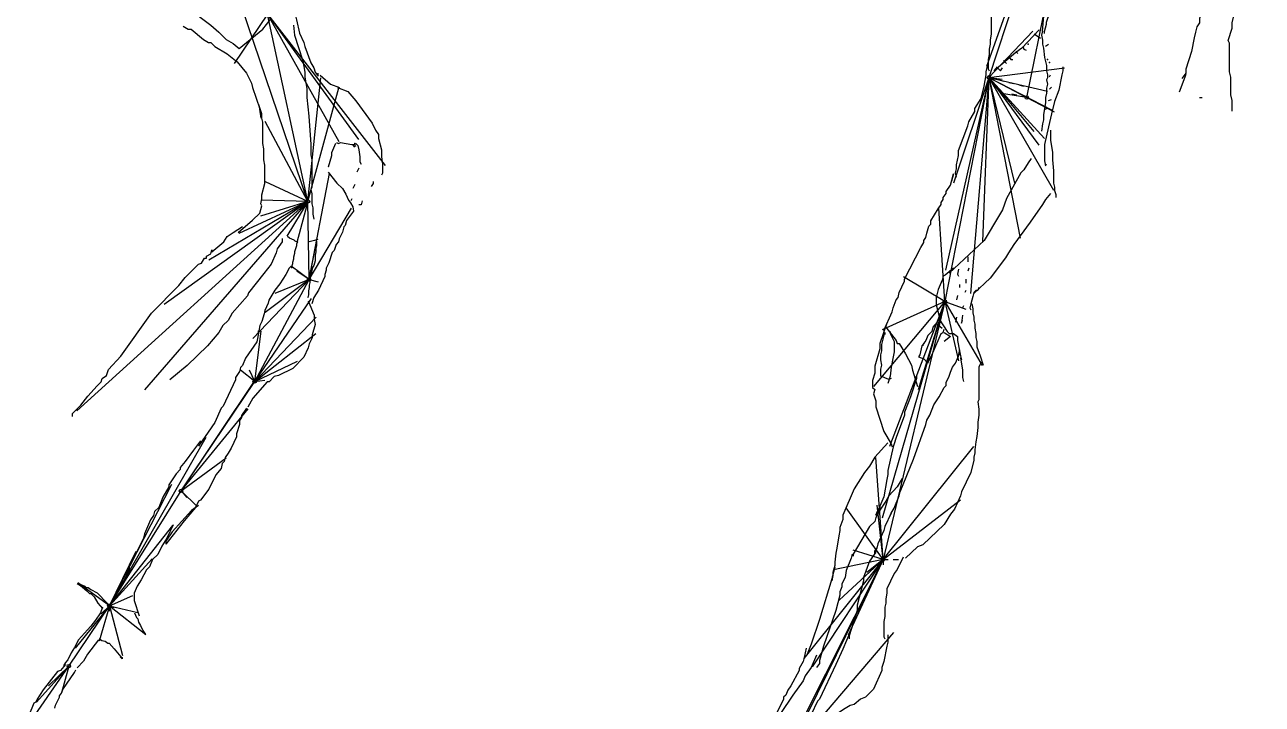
# Model space of a CAD drawing. Header units: millimetres. Extents: x 53 to 158, y -16 to 133.
# Drawn here: x 82.3 to 155, y 35 to 74.9 of the extents above; entities that cross this region are included whole.
import ezdxf

# ---------------------------------------------------------------- set-up
doc = ezdxf.new("R2010")
doc.units = ezdxf.units.MM
doc.linetypes.add('DASH', pattern=[0.6, 0.3, -0.3])

msp = doc.modelspace()

# ---------------------------------------------------------------- linework, layer by layer
at = {"layer": 'Black', "color": 0}
for points in [[(152.792, 84.402), (152.712, 84.242), (152.792, 83.922), (152.712, 82.802), (152.712, 82.322), (152.472, 81.442), (152.552, 81.282), (152.312, 80.482), (151.512, 79.922), (151.352, 79.602), (151.592, 78.562), (151.592, 78.162), (151.512, 77.842), (151.752, 76.722), (151.272, 75.282), (151.272, 75.042), (151.112, 74.802), (151.032, 74.482), (150.952, 74.162), (150.792, 73.362), (150.472, 72.322), (150.472, 72.082), (150.232, 71.762)], [(153.192, 69.842), (153.192, 70.482), (153.112, 70.802), (153.112, 71.842), (153.032, 72.162), (153.032, 73.842), (152.952, 74.002), (153.192, 74.722), (153.192, 75.042), (153.432, 76.082), (153.432, 76.322), (153.832, 77.922), (153.832, 78.322), (153.992, 78.802), (154.152, 78.962), (154.552, 80.242), (154.712, 81.362), (154.792, 81.762), (154.792, 82.002), (154.872, 82.322), (154.792, 82.482), (154.872, 82.882), (154.872, 83.282), (154.952, 83.602)], [(142.172, 74.402), (142.172, 74.522), (142.292, 74.962), (142.292, 75.082), (142.492, 75.642), (142.692, 76.202), (142.692, 76.322), (142.852, 76.762), (142.972, 77.402), (143.012, 77.562), (143.012, 77.682), (143.092, 78.042), (143.132, 78.202), (143.372, 79.002), (143.412, 79.162), (143.452, 79.522), (143.492, 79.962), (143.532, 80.122), (143.612, 80.562), (143.692, 80.642), (143.732, 80.802), (143.852, 81.242)], [(138.992, 76.422), (138.932, 76.302), (139.052, 75.762), (139.052, 74.382), (138.992, 74.022), (138.992, 73.782), (138.932, 73.482), (138.932, 73.182), (138.872, 72.882), (138.872, 72.342), (138.932, 72.222)], [(91.994, 75.866), (93.254, 74.906), (93.734, 74.486), (94.154, 74.066), (94.574, 73.826), (94.934, 73.526), (96.314, 74.666), (96.734, 75.206), (96.734, 75.326)], [(98.294, 76.166), (98.294, 75.986), (98.234, 75.746), (98.234, 75.446), (98.294, 75.206), (98.474, 74.426), (98.714, 73.886), (98.774, 73.646), (99.134, 72.686), (99.314, 72.386), (99.374, 72.146), (99.554, 71.906), (99.554, 72.086)], [(91.634, 74.846), (91.934, 74.666), (92.114, 74.666), (92.834, 74.066), (93.134, 73.886), (93.254, 73.886), (93.494, 73.646), (94.214, 73.226), (94.814, 72.746), (95.354, 72.086), (95.654, 71.486), (95.714, 71.246), (96.134, 69.986)], [(137.012, 65.982), (136.952, 66.222), (137.012, 66.462), (137.012, 66.702), (137.132, 67.242), (137.132, 67.542), (137.672, 68.982), (137.732, 69.222), (138.092, 69.822), (138.092, 70.002), (138.452, 70.602), (138.632, 71.322), (138.752, 71.982), (138.752, 72.162), (138.872, 72.642)], [(99.674, 71.966), (100.274, 71.426), (100.814, 71.246)], [(143.252, 72.462), (143.252, 72.222), (143.192, 71.982), (143.012, 71.082), (142.772, 70.422), (142.592, 69.702), (142.412, 68.922), (142.172, 67.902), (142.172, 66.942), (142.232, 66.642), (142.292, 66.762)], [(150.472, 72.002), (150.072, 70.962)], [(100.694, 71.246), (101.294, 71.006), (101.774, 70.466), (102.734, 69.146), (102.914, 68.726), (103.094, 68.486), (103.094, 68.246), (103.274, 67.586), (103.274, 67.166), (103.334, 66.746), (103.334, 66.206), (103.274, 66.086)], [(151.432, 70.642), (151.272, 70.642)], [(94.874, 62.726), (95.714, 63.446), (96.134, 63.866), (96.254, 64.286), (96.194, 64.406), (96.254, 64.706), (96.254, 64.946), (96.434, 65.606), (96.434, 66.686), (96.374, 66.986), (96.374, 67.646), (96.314, 67.946), (96.314, 69.206), (96.254, 69.446), (96.254, 69.686), (96.074, 70.226), (96.194, 69.446)], [(142.532, 68.742), (142.532, 68.142), (142.652, 67.422), (142.652, 67.002), (142.712, 66.342), (142.712, 65.622), (142.772, 65.382), (142.772, 65.202), (142.832, 64.962), (142.832, 64.782)], [(100.574, 67.946), (100.334, 67.406), (100.334, 67.226), (100.154, 66.566), (100.154, 66.566)], [(100.634, 68.006), (100.754, 67.946), (100.874, 68.006), (101.534, 67.886), (101.654, 67.886), (101.654, 67.766), (101.774, 67.826)], [(101.594, 67.826), (101.774, 67.946), (101.894, 67.826), (101.894, 67.826), (101.954, 67.586), (102.014, 67.166), (102.014, 66.866), (102.074, 66.746)], [(100.144, 66.266), (100.664, 65.626), (100.984, 65.306), (101.184, 64.986), (101.344, 64.626), (101.464, 64.466), (101.584, 64.226), (101.624, 63.986), (101.224, 63.426), (101.144, 63.146), (101.064, 63.066), (100.984, 62.746), (100.784, 62.346), (100.744, 62.186), (100.624, 62.026), (100.504, 61.666), (100.384, 61.546), (100.184, 60.946), (100.024, 60.626), (100.024, 60.506), (99.944, 60.266), (99.944, 60.146), (99.584, 59.346), (99.304, 58.906), (99.184, 58.546)], [(101.954, 66.506), (101.834, 66.266)], [(132.752, 56.982), (133.232, 58.062), (133.292, 58.302), (133.472, 58.782), (133.592, 58.902), (133.652, 59.202), (133.952, 59.862), (133.952, 59.982), (134.912, 61.842), (135.092, 62.142), (135.092, 62.262), (135.212, 62.442), (135.272, 62.682), (135.392, 63.102), (135.512, 63.222), (135.512, 63.402), (135.932, 64.122), (136.112, 64.362), (136.112, 64.482), (136.232, 64.662), (136.232, 64.782), (136.412, 65.022), (136.412, 65.142), (136.652, 65.502), (136.832, 66.162), (136.712, 65.742)], [(101.714, 65.546), (101.594, 65.306)], [(102.794, 65.726), (102.794, 65.606), (102.674, 65.426)], [(101.534, 64.706), (101.474, 64.586)], [(142.532, 65.022), (142.232, 64.662), (142.052, 64.362), (141.332, 63.342), (140.372, 62.022), (140.072, 61.542), (139.892, 61.242), (138.992, 60.042), (138.032, 59.142)], [(102.134, 64.586), (102.074, 64.346), (101.954, 64.346)], [(85.154, 51.926), (85.154, 52.106), (85.634, 52.586), (86.054, 53.126), (86.594, 53.726), (86.834, 53.966), (86.894, 54.146), (87.134, 54.326), (87.254, 54.686), (87.974, 55.466), (89.774, 57.986), (91.394, 59.606), (91.754, 60.086), (92.534, 60.866), (92.714, 60.926), (92.894, 61.226), (93.014, 61.226), (93.014, 61.346), (93.254, 61.466), (93.314, 61.706), (93.314, 61.586), (94.034, 62.186), (94.214, 62.486), (94.574, 62.726), (95.114, 63.086)], [(98.354, 62.156), (98.204, 62.216), (98.144, 62.276), (97.874, 62.396), (97.754, 62.486)], [(97.454, 62.366), (97.454, 62.186), (97.154, 61.766), (97.094, 61.526), (96.794, 60.866), (96.374, 60.326), (95.474, 59.186), (95.414, 59.006), (94.514, 57.986), (94.274, 57.566), (93.974, 57.266), (93.734, 56.846), (93.074, 56.066), (91.874, 54.926), (90.854, 54.086)], [(98.354, 62.186), (98.294, 62.036), (98.294, 61.946), (98.174, 61.586), (98.174, 61.496), (98.114, 61.286), (98.114, 61.166), (98.054, 60.956), (98.054, 60.896), (97.994, 60.686), (97.994, 60.626)], [(97.984, 60.746), (97.864, 60.626), (97.664, 60.266), (97.304, 59.706), (97.024, 59.346), (96.664, 58.746), (96.624, 58.586), (96.424, 58.146), (96.384, 57.946), (96.264, 57.506), (96.144, 57.266), (96.064, 56.826), (96.064, 56.946)], [(138.332, 59.502), (138.272, 59.322), (138.152, 59.322), (138.032, 59.202), (137.972, 58.962), (137.852, 58.542), (137.792, 58.302), (137.852, 58.182)], [(98.964, 58.706), (99.324, 57.866), (99.324, 57.626), (99.384, 57.326), (99.204, 56.726), (99.204, 56.546), (99.024, 56.186), (98.964, 55.946), (98.724, 55.406), (98.064, 54.746), (97.224, 54.326), (96.984, 54.266), (96.684, 53.966), (96.564, 53.966), (95.724, 53.006), (95.424, 52.466)], [(137.912, 58.542), (137.972, 58.242), (137.972, 58.002), (138.032, 57.762), (138.032, 57.582), (138.092, 57.342), (138.092, 57.102), (138.152, 56.802), (138.152, 56.562), (138.212, 56.322), (138.212, 56.022), (138.392, 55.482), (138.572, 54.942)], [(132.932, 57.402), (132.512, 56.202), (132.512, 55.902), (132.212, 54.882), (132.212, 54.462), (132.092, 54.042), (132.092, 53.622), (132.212, 53.502), (132.152, 53.262), (132.272, 52.842), (132.272, 52.482), (132.752, 51.042), (133.172, 50.322), (133.232, 50.142)], [(96.084, 56.906), (95.964, 56.306), (95.304, 55.346), (95.124, 54.926), (95.004, 54.806), (94.944, 54.566), (94.704, 54.206), (94.704, 54.086), (93.984, 52.526), (93.864, 52.406), (93.504, 51.566), (92.544, 50.186)], [(138.452, 55.122), (138.332, 54.822), (138.332, 52.902), (138.272, 52.782), (138.332, 52.362), (138.332, 52.002), (138.272, 51.582), (138.272, 51.282), (138.212, 50.742), (138.152, 50.442), (138.092, 49.962), (138.092, 49.782), (138.032, 49.542), (138.032, 49.362), (137.852, 48.642), (137.312, 47.502), (137.252, 47.262), (136.892, 46.482), (136.652, 46.182), (136.292, 45.582), (135.032, 44.382), (134.732, 44.262), (134.012, 43.602)], [(95.364, 52.406), (95.064, 51.986), (95.064, 51.866), (94.944, 51.686), (94.944, 51.446), (94.764, 50.906), (94.764, 50.726), (94.464, 50.066), (94.284, 49.766), (94.104, 49.526), (94.044, 49.286), (93.924, 49.166), (93.864, 48.866), (93.564, 48.506), (93.144, 47.666), (92.664, 47.006), (92.544, 46.946), (92.364, 46.586), (91.704, 45.806), (90.624, 44.426)], [(92.664, 50.486), (92.244, 49.946), (91.764, 49.286), (91.464, 48.926), (91.464, 48.806), (91.224, 48.566), (90.804, 47.906), (90.804, 47.786), (90.444, 47.186), (90.204, 46.586), (89.964, 46.346), (89.904, 46.106), (89.724, 45.866), (89.364, 45.026), (89.304, 44.786), (88.464, 43.106), (88.464, 42.986), (88.104, 42.386), (87.504, 41.186)], [(132.992, 50.382), (132.212, 49.542), (131.912, 49.002), (131.612, 48.642), (131.012, 47.682), (130.352, 46.122), (130.352, 45.882), (130.172, 45.402), (130.172, 45.222), (130.112, 44.922), (129.992, 44.202), (129.932, 43.902), (129.872, 43.362), (129.872, 43.182), (129.752, 42.762), (129.752, 42.582), (129.692, 42.282), (129.752, 42.582)], [(92.544, 46.706), (92.124, 46.406), (90.984, 45.146), (90.624, 44.606), (90.624, 44.426)], [(91.044, 45.566), (90.684, 44.786), (90.384, 44.306), (90.144, 43.826), (89.844, 43.526), (89.664, 43.106), (89.484, 42.926), (89.184, 42.326), (88.944, 41.966), (88.764, 41.546), (88.764, 41.126), (89.064, 40.226)], [(133.892, 43.662), (133.532, 42.942), (133.352, 42.702), (132.932, 41.802), (132.932, 41.562), (132.872, 41.202), (132.872, 40.962), (132.812, 40.722), (132.812, 40.182), (132.752, 39.882), (132.752, 38.982), (132.812, 38.862)], [(129.872, 43.062), (129.752, 42.642), (129.692, 42.402), (128.972, 40.002), (128.492, 38.562), (128.252, 37.962)], [(85.424, 42.126), (85.624, 42.006), (85.984, 41.686), (86.144, 41.526), (86.224, 41.526), (86.424, 41.326), (86.624, 40.966), (86.904, 40.646)], [(85.504, 42.126), (85.864, 41.966), (85.944, 41.886), (86.064, 41.886), (86.224, 41.766), (86.584, 41.566), (87.184, 40.966), (87.304, 40.846), (87.304, 40.926)], [(86.904, 40.726), (86.784, 40.406), (86.504, 39.966), (86.224, 39.606), (86.024, 39.406), (85.504, 38.806), (85.264, 38.366), (85.064, 38.046), (84.864, 37.646), (84.744, 37.486), (84.624, 37.286)], [(88.784, 40.406), (88.904, 40.126), (88.984, 40.046), (89.024, 39.846), (89.144, 39.646), (89.264, 39.366), (89.424, 39.126)], [(86.664, 38.806), (86.024, 37.966), (85.784, 37.566), (85.424, 37.166), (85.424, 37.166)], [(86.704, 38.886), (86.864, 38.766), (87.064, 38.726), (87.224, 38.606), (87.304, 38.606), (87.584, 38.286), (87.984, 37.806), (88.064, 37.766), (88.064, 37.686), (87.944, 37.806)], [(132.992, 39.102), (132.992, 38.682), (132.932, 38.442), (132.752, 37.542), (132.632, 37.182), (132.632, 37.002), (132.152, 35.922), (131.672, 35.442), (131.372, 35.322), (131.012, 35.022), (130.772, 34.962), (130.472, 34.782), (129.212, 33.942), (128.912, 33.582), (128.792, 33.282), (128.072, 32.262), (127.232, 30.822), (126.992, 30.282), (126.992, 30.042), (127.052, 30.222)], [(128.192, 38.322), (128.072, 37.782), (128.012, 37.542), (127.772, 37.122), (127.772, 37.002), (127.292, 36.102), (127.112, 35.862), (126.992, 35.562), (126.872, 35.442), (126.872, 35.322), (126.392, 34.362), (126.212, 34.122), (125.852, 33.522), (125.252, 32.442)], [(84.744, 37.366), (84.444, 37.006), (84.264, 36.946), (83.424, 35.866), (83.064, 35.326), (83.004, 35.146), (82.884, 35.086), (82.584, 34.366), (82.584, 34.246), (82.344, 33.826), (82.404, 34.066)], [(84.104, 34.806), (84.144, 34.966), (84.384, 35.446), (84.384, 35.526), (84.504, 35.686), (84.584, 35.886), (85.264, 36.886), (85.344, 37.046)]]:
    msp.add_lwpolyline(points, dxfattribs=at)
msp.add_point((101.714, 67.946), dxfattribs=at)
at = {"layer": 'Blue', "color": 5}
for points in [[(141.872, 74.622), (140.852, 73.542), (140.492, 73.302), (139.232, 72.222), (139.412, 72.462)], [(141.572, 74.382), (141.932, 74.142)], [(140.492, 73.362), (140.612, 73.242)], [(140.912, 73.662), (140.972, 73.482), (141.092, 73.422)], [(139.772, 72.822), (139.952, 72.642)], [(140.132, 73.002), (140.192, 72.882), (140.312, 72.882)], [(139.412, 72.402), (139.592, 72.222), (139.712, 72.402)], [(141.392, 67.062), (141.212, 66.822), (140.972, 66.402), (140.792, 66.222), (139.952, 64.722), (139.712, 64.062), (139.532, 63.762), (138.632, 62.262), (136.592, 60.342)], [(137.672, 61.302), (137.672, 61.002)], [(136.832, 60.642), (136.352, 60.222), (136.232, 60.162), (136.172, 59.922), (135.932, 59.382), (135.872, 59.142), (135.812, 58.902), (135.812, 58.482), (135.992, 57.822), (135.992, 57.642), (136.472, 56.922), (136.592, 56.802), (136.832, 56.802), (137.072, 56.622), (137.072, 56.382), (137.192, 55.782), (137.252, 55.482), (137.312, 55.242)], [(137.132, 60.582), (137.072, 60.282), (137.132, 60.162)], [(137.732, 60.642), (137.672, 60.462)], [(137.192, 59.682), (137.192, 59.502)], [(137.552, 59.982), (137.552, 59.742)], [(137.072, 59.022), (137.012, 58.782)], [(137.552, 59.322), (137.492, 59.202)], [(137.432, 58.422), (137.372, 58.302)], [(137.012, 57.762), (136.952, 57.462)], [(137.372, 57.882), (137.312, 57.402), (137.372, 57.582)], [(132.872, 57.162), (132.872, 57.162), (133.472, 56.382), (133.532, 56.202), (133.652, 56.202), (134.012, 55.602), (134.372, 54.942), (134.432, 54.642), (134.732, 53.682)], [(133.052, 45.942), (133.172, 46.242), (133.352, 46.542), (133.652, 47.262), (133.712, 47.502), (134.492, 49.422), (135.212, 51.462), (135.272, 51.702), (135.452, 52.002), (135.692, 52.602), (135.992, 53.082), (136.292, 53.622), (136.412, 53.742), (136.412, 53.922), (136.592, 54.282), (136.652, 54.522), (136.772, 54.822), (136.952, 55.062), (137.192, 55.602), (137.192, 55.842), (137.072, 55.302)], [(137.252, 55.362), (137.372, 54.642), (137.372, 54.222), (137.432, 53.982)], [(134.672, 54.342), (134.672, 54.162), (134.312, 53.082), (133.952, 52.182), (133.952, 52.002), (133.472, 50.682), (133.352, 50.322)], [(133.472, 50.682), (133.292, 50.142), (132.992, 48.762), (132.992, 48.522), (132.932, 48.222), (132.752, 47.202), (132.512, 46.662), (132.512, 46.542), (132.272, 46.122), (132.452, 46.542)], [(133.832, 48.282), (133.532, 47.802), (133.052, 47.262), (132.872, 46.962), (132.512, 46.422), (132.272, 46.002), (132.212, 45.762), (131.912, 45.462), (130.952, 43.842), (130.952, 43.722), (130.892, 43.842), (130.832, 43.602), (130.532, 42.882), (130.472, 42.462), (130.292, 42.102), (130.292, 41.922), (130.172, 41.622), (130.172, 41.442), (129.932, 40.542), (129.212, 38.442), (128.972, 37.602), (128.972, 37.422), (128.792, 37.182)], [(133.172, 46.242), (132.812, 45.462), (132.752, 45.222), (132.392, 44.442), (132.332, 44.202), (132.212, 43.902), (132.212, 44.022), (132.332, 44.202)], [(132.272, 43.962), (131.912, 43.422), (131.552, 42.462), (131.552, 42.282), (131.192, 40.842), (131.192, 40.542), (130.712, 39.042), (130.712, 38.862), (130.712, 38.862)], [(130.772, 39.282), (130.352, 38.262), (129.932, 37.362), (128.972, 35.322), (128.852, 35.202), (128.492, 34.422), (128.312, 33.882), (128.132, 33.582), (127.712, 32.922), (127.832, 32.922)], [(128.792, 37.902), (128.492, 37.182), (128.132, 36.702), (128.012, 36.402), (127.412, 35.562), (126.692, 34.482), (126.452, 33.882), (126.332, 33.762), (126.332, 33.642), (125.552, 32.562), (125.432, 32.262)]]:
    msp.add_lwpolyline(points, dxfattribs=at)
msp.add_point((141.212, 73.782), dxfattribs=at)
at = {"layer": 'Gray', "color": 9}
for points in [[(98.114, 74.906), (98.174, 74.306), (98.414, 73.586), (98.654, 72.806), (98.774, 72.146), (98.774, 71.846), (98.894, 71.186), (98.894, 70.646), (99.014, 69.566), (99.134, 67.886), (99.134, 67.286), (99.194, 66.986), (99.194, 65.366), (99.134, 65.246), (99.194, 65.006), (99.194, 64.406), (99.254, 64.166), (99.254, 63.806), (99.314, 63.506)], [(99.464, 62.226), (99.464, 61.946), (99.424, 61.786), (99.424, 61.586), (99.384, 61.386), (99.384, 61.066), (99.304, 60.786), (99.224, 60.666), (99.104, 60.146), (99.064, 59.986), (99.064, 59.786), (99.024, 59.626), (99.024, 59.506), (98.984, 59.306), (98.984, 59.066), (98.944, 58.906), (98.984, 58.986)], [(99.544, 62.306), (99.344, 62.266), (99.184, 62.226), (99.024, 62.186)], [(135.872, 57.462), (135.632, 57.162), (135.572, 56.922), (135.332, 56.682), (135.212, 56.382), (135.032, 56.142), (135.032, 56.082)], [(135.812, 57.402), (136.172, 57.102)], [(133.172, 54.162), (133.052, 54.102), (132.572, 54.282), (132.572, 54.282), (132.572, 54.702), (132.632, 54.942), (132.572, 55.242), (132.572, 55.542), (132.632, 55.782), (132.632, 56.142), (132.752, 56.622), (132.812, 56.862), (132.812, 56.742)], [(133.112, 56.922), (133.112, 56.802), (133.352, 56.322), (133.352, 55.722), (133.292, 55.422), (133.172, 54.822), (133.112, 54.282), (132.992, 53.862)], [(135.092, 56.202), (134.972, 56.082), (134.852, 55.542), (134.792, 55.422), (135.092, 55.302), (135.332, 55.062), (135.632, 55.662), (136.112, 56.802), (136.232, 56.862), (136.292, 57.042)], [(136.292, 56.862), (136.652, 56.622), (136.292, 56.322)]]:
    msp.add_lwpolyline(points, dxfattribs=at)
at = {"layer": 'Green', "color": 3}
for points in [[(142.052, 74.562), (141.992, 74.322), (142.052, 74.022), (142.052, 73.782), (142.112, 73.542), (142.172, 73.002), (142.292, 72.522), (142.292, 72.222), (142.352, 71.982), (142.352, 71.802), (142.292, 71.682), (142.352, 71.442), (142.292, 71.202), (142.292, 70.902), (142.232, 70.662), (142.232, 70.362), (142.112, 69.642), (142.112, 69.342), (142.052, 69.102), (141.992, 68.682)], [(142.232, 73.662), (142.412, 73.782)], [(142.472, 71.862), (142.532, 71.982)], [(142.472, 71.142), (142.592, 71.262)], [(142.412, 70.482), (142.592, 70.542)], [(142.232, 69.942), (142.352, 70.062)]]:
    msp.add_lwpolyline(points, dxfattribs=at)
for p in [(142.352, 72.882), (142.472, 72.702)]:
    msp.add_point(p, dxfattribs=at)
at = {"layer": 'Shots', "color": 1}
for p, q in [((142.9, 84.068), (138.916, 71.836)), ((141.134, 70.652), (142.56, 77.63)), ((98.962, 64.552), (96.588, 75.536)), ((138.916, 71.836), (136.33, 58.678)), ((138.916, 71.836), (141.134, 70.652)), ((138.916, 71.836), (138.916, 71.836)), ((99.022, 59.968), (98.962, 64.552)), ((95.836, 53.982), (99.022, 59.968)), ((136.33, 58.678), (132.706, 43.518)), ((91.512, 47.562), (95.836, 53.982)), ((87.308, 40.802), (91.512, 47.562)), ((132.706, 43.518), (126.548, 31.282)), ((84.932, 37.272), (87.308, 40.802)), ((82.428, 33.646), (84.932, 37.272))]:
    msp.add_line(p, q, dxfattribs=at)
for centre in [(138.916, 71.836), (138.916, 71.836), (141.134, 70.652), (98.962, 64.552), (99.022, 59.968), (136.33, 58.678), (95.836, 53.982), (91.512, 47.562), (132.706, 43.518), (87.308, 40.802), (84.932, 37.272)]:
    msp.add_circle(centre, 0.1, dxfattribs=at)
at = {"layer": 'XSect', "color": 1}
for p, q in [((142.9, 84.068), (138.768, 72.472)), ((142.9, 84.068), (142.046, 74.544)), ((96.588, 75.536), (94.634, 72.644)), ((98.962, 64.552), (95.082, 75.954)), ((96.588, 75.536), (100.764, 68.066)), ((96.588, 75.536), (101.918, 68.194)), ((96.588, 75.536), (103.498, 66.66)), ((138.916, 71.836), (141.484, 74.546)), ((138.916, 71.836), (143.344, 72.4)), ((98.962, 64.552), (99.714, 71.814)), ((98.962, 64.552), (100.78, 71.216)), ((138.916, 71.836), (136.37, 60.506)), ((138.916, 71.836), (136.828, 65.628)), ((138.916, 71.836), (137.842, 59.142)), ((138.916, 71.836), (138.532, 62.204)), ((138.916, 71.836), (139.698, 71.726)), ((138.916, 71.836), (142.348, 71.028)), ((138.916, 71.836), (141.548, 68.666)), ((138.916, 71.836), (142.624, 69.904)), ((138.916, 71.836), (141.844, 67.86)), ((138.916, 71.836), (142.704, 65.218)), ((138.916, 71.836), (140.424, 65.626)), ((138.916, 71.836), (142.168, 68.242)), ((138.916, 71.836), (140.748, 62.394)), ((141.134, 70.652), (139.644, 70.882)), ((141.134, 70.652), (142.746, 69.81)), ((98.962, 64.552), (96.452, 69.244)), ((99.022, 59.968), (100.23, 66.2)), ((98.962, 64.552), (96.468, 65.694)), ((98.962, 64.552), (96.22, 64.624)), ((98.962, 64.552), (85.392, 52.25)), ((98.962, 64.552), (89.372, 53.49)), ((98.962, 64.552), (90.526, 58.494)), ((98.962, 64.552), (93.15, 61.106)), ((98.962, 64.552), (94.898, 62.666)), ((98.962, 64.552), (96.178, 63.68)), ((98.962, 64.552), (97.712, 62.52)), ((98.962, 64.552), (98.31, 62.134)), ((99.022, 59.968), (101.522, 64.158)), ((136.33, 58.678), (135.98, 64.156)), ((99.022, 59.968), (99.47, 62.158)), ((99.022, 59.968), (97.982, 60.758)), ((99.022, 59.968), (98.302, 60.462)), ((99.022, 59.968), (95.736, 56.502)), ((99.022, 59.968), (96.442, 58.036)), ((99.022, 59.968), (97.014, 59.152)), ((99.022, 59.968), (99.558, 59.836)), ((136.33, 58.678), (133.904, 60.126)), ((95.836, 53.982), (99.174, 58.852)), ((136.33, 58.678), (132.15, 53.694)), ((136.33, 58.678), (132.644, 45.95)), ((136.33, 58.678), (132.654, 57.012)), ((136.33, 58.678), (133.076, 50.162)), ((136.33, 58.678), (134.764, 53.49)), ((136.33, 58.678), (137.556, 58.232)), ((136.33, 58.678), (138.522, 54.92)), ((136.33, 58.678), (137.136, 55.196)), ((95.836, 53.982), (99.448, 57.748)), ((95.836, 53.982), (96.206, 56.942)), ((95.836, 53.982), (99.42, 56.794)), ((95.836, 53.982), (95.012, 54.64)), ((95.836, 53.982), (95.53, 54.642)), ((95.836, 53.982), (98.356, 55.168)), ((91.512, 47.562), (95.956, 54.176)), ((91.512, 47.562), (95.832, 53.998)), ((95.836, 53.982), (96.436, 54.06)), ((91.512, 47.562), (95.446, 52.374)), ((87.308, 40.802), (92.988, 50.702)), ((132.706, 43.518), (138.022, 50.17)), ((91.512, 47.562), (94.164, 49.498)), ((132.706, 43.518), (132.274, 49.514)), ((87.308, 40.802), (90.97, 47.942)), ((91.512, 47.562), (91.848, 47.164)), ((91.512, 47.562), (92.462, 46.648)), ((132.706, 43.518), (130.542, 46.568)), ((132.706, 43.518), (132.364, 46.712)), ((132.706, 43.518), (137.252, 47.03)), ((87.308, 40.802), (91.024, 45.526)), ((87.308, 40.802), (88.872, 44.012)), ((87.308, 40.802), (89.824, 43.57)), ((132.706, 43.518), (130.942, 44.074)), ((132.706, 43.518), (127.468, 32.856)), ((132.706, 43.518), (128.058, 37.712)), ((132.706, 43.518), (128.538, 37.228)), ((132.706, 43.518), (129.802, 42.924)), ((132.706, 43.518), (130.132, 41.142)), ((132.706, 43.518), (130.66, 39.076)), ((132.706, 43.518), (131.76, 42.76)), ((87.308, 40.802), (85.46, 42.154)), ((87.308, 40.802), (88.676, 41.408)), ((87.308, 40.802), (85.304, 38.312)), ((87.308, 40.802), (86.716, 38.736)), ((87.308, 40.802), (86.828, 40.33)), ((87.308, 40.802), (88.076, 37.896)), ((87.308, 40.802), (89.446, 39.118)), ((87.308, 40.802), (88.98, 40.412)), ((126.548, 31.282), (133.328, 39.242)), ((84.932, 37.272), (83.04, 35.15)), ((84.932, 37.272), (83.744, 36.118)), ((84.932, 37.272), (84.506, 35.696))]:
    msp.add_line(p, q, dxfattribs=at)
at = {"layer": 'XSect', "color": 1, "linetype": 'DASH'}
for p, q in [((138.916, 71.836), (141.214, 71.252)), ((141.134, 70.652), (140.014, 70.902)), ((141.134, 70.652), (141.19, 70.596)), ((136.33, 58.678), (136.088, 58.814)), ((136.33, 58.678), (136.438, 58.678)), ((91.512, 47.562), (91.616, 47.432)), ((132.706, 43.518), (132.642, 43.328)), ((132.706, 43.518), (132.704, 43.184)), ((132.706, 43.518), (133.792, 43.54)), ((87.308, 40.802), (87.29, 40.374)), ((87.308, 40.802), (87.786, 40.652))]:
    msp.add_line(p, q, dxfattribs=at)

doc.saveas('drawing.dxf')
